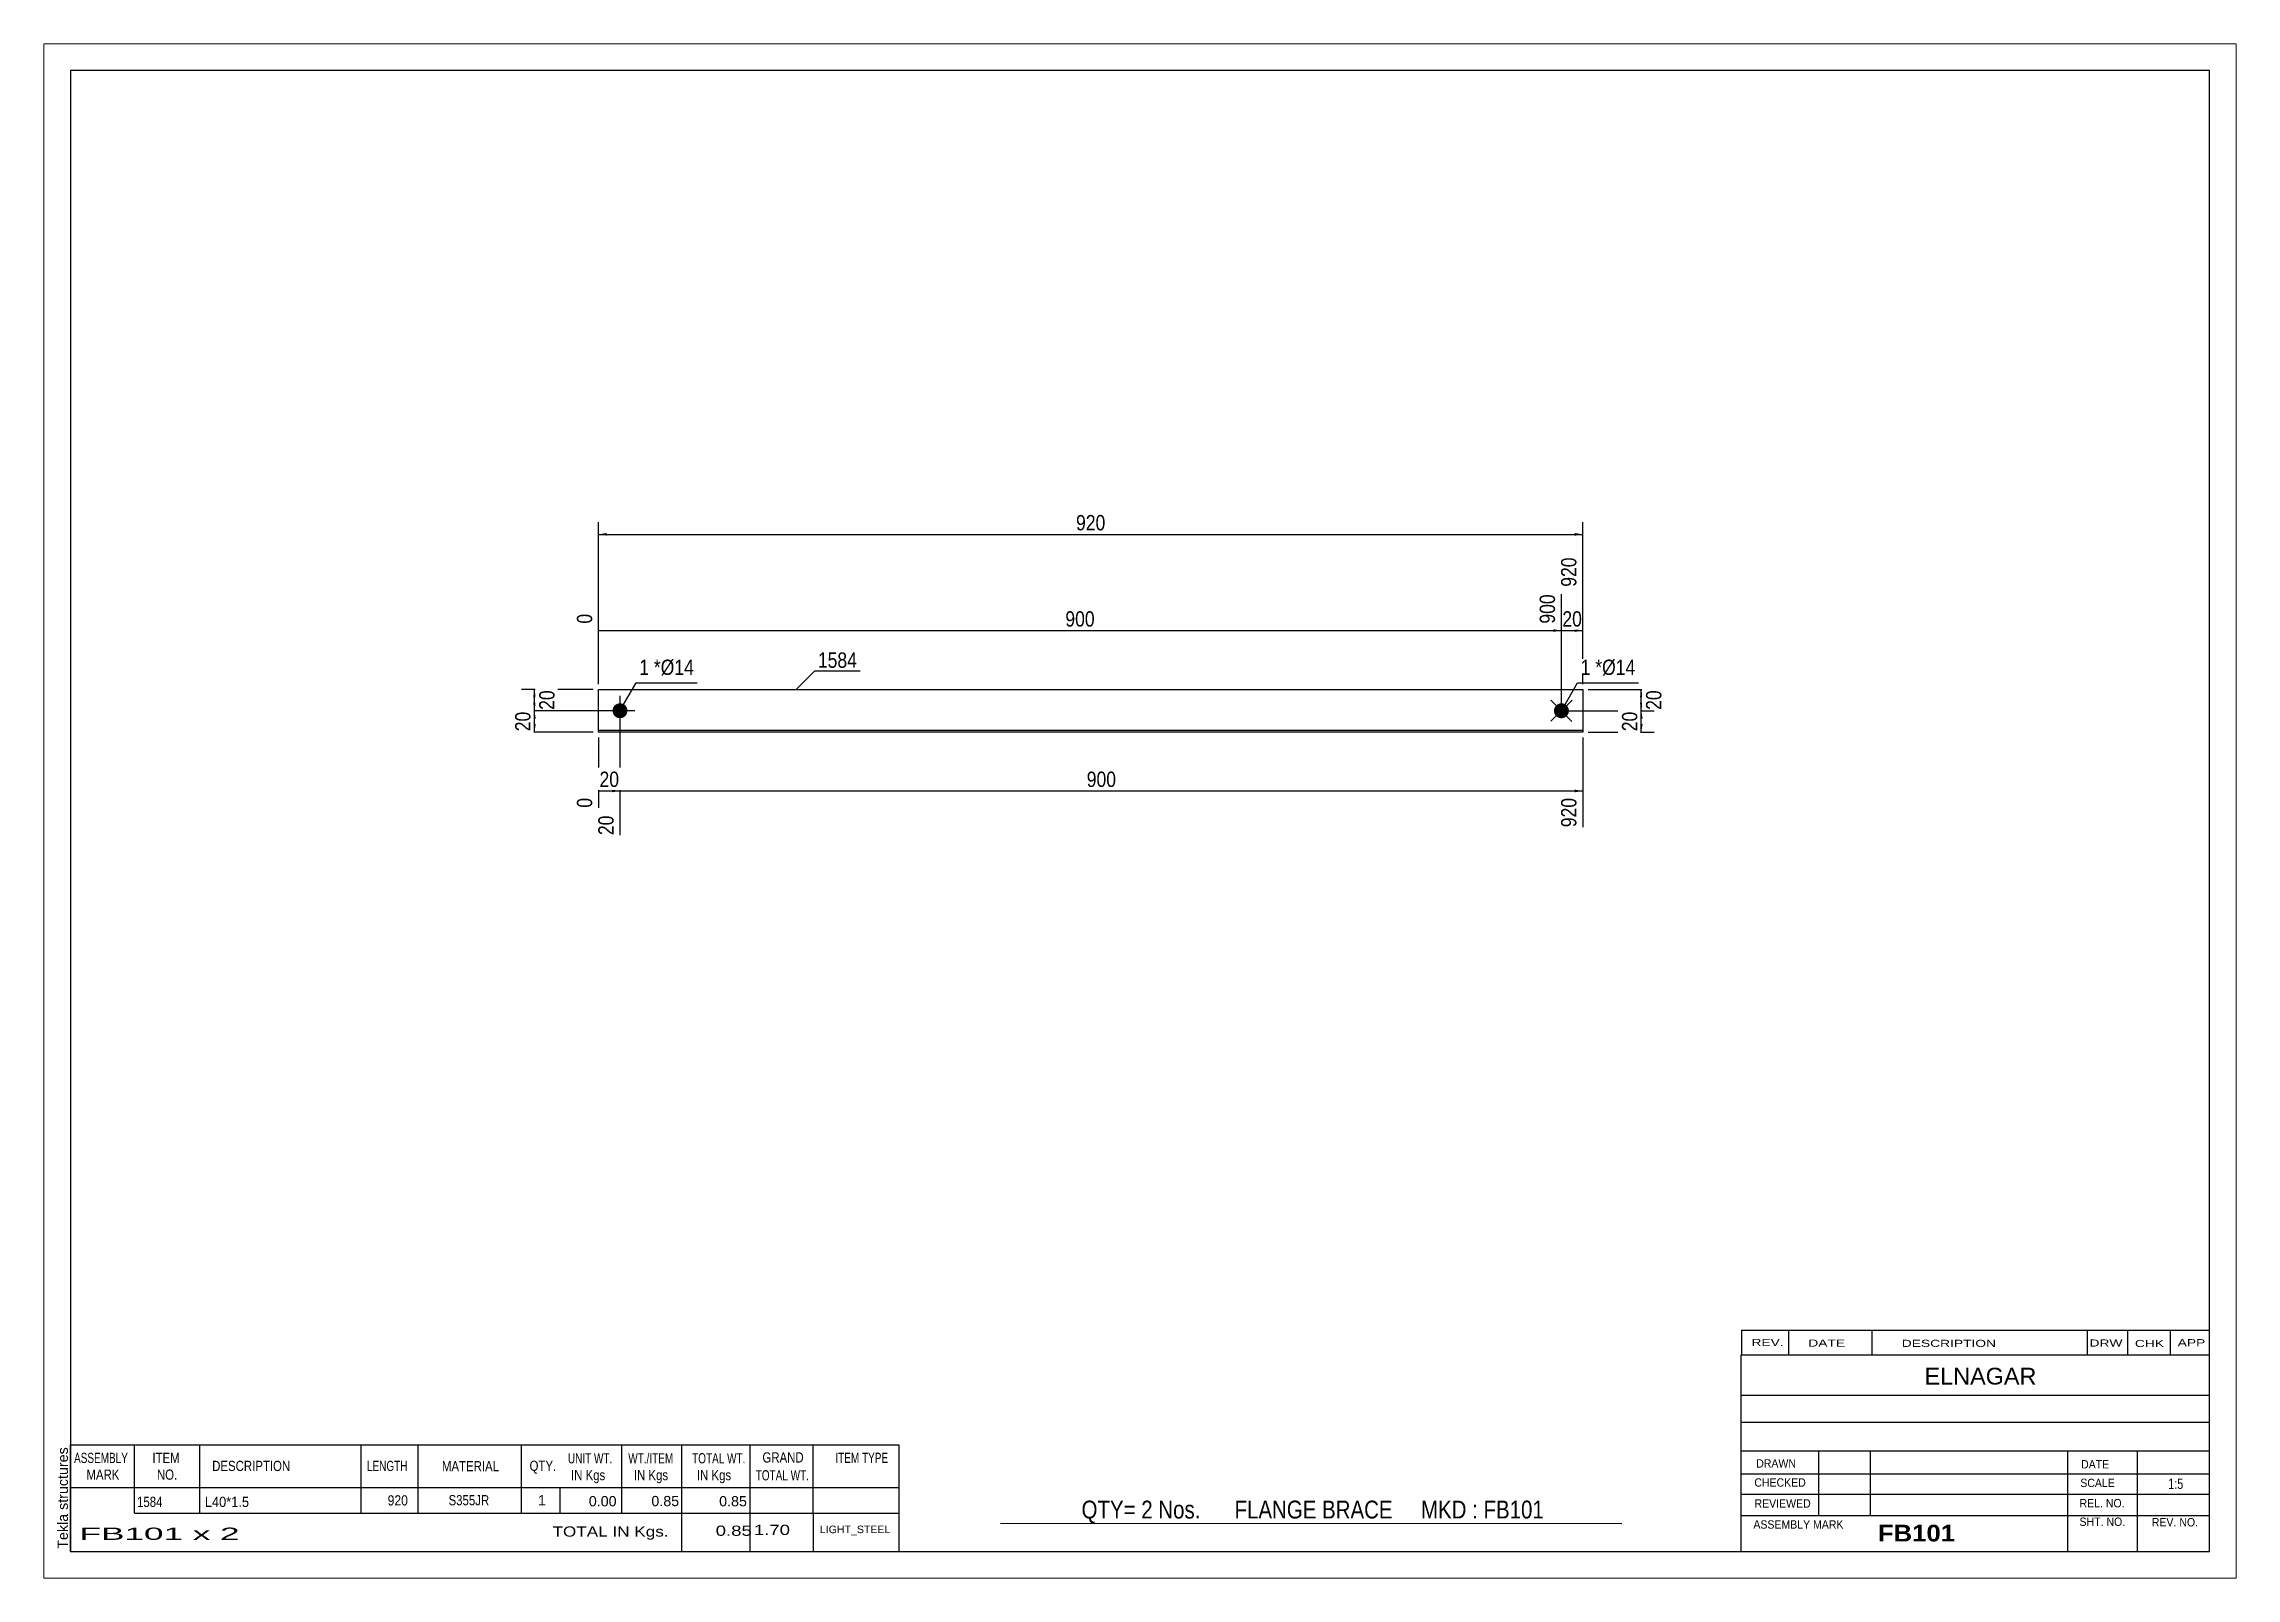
# Paper-space layout 'Layout1' of a CAD drawing. Header units: millimetres. Extents: x 0 to 410, y 0 to 287.
# The model-space entities are those that its viewports show. They can reach past a viewport. Long polylines and large blocks are cut down to what shows.
import ezdxf

# ---------------------------------------------------------------- set-up
doc = ezdxf.new("R2010")
doc.units = ezdxf.units.MM
doc.layers.add('Viewport layer', color=7, linetype='Continuous', plot=False)
doc.styles.add('Arial', font='ARIAL.TTF', dxfattribs={"height": 0.2})
doc.styles.add('Arial Bold', font='ARIALBD.TTF', dxfattribs={"height": 0.2})
doc.styles.add('Arial Narrow', font='ARIALN.TTF', dxfattribs={"height": 0.2})

# ---------------------------------------------------------------- blocks, each defined once
blk = doc.blocks.new('Unknown-627374284-1473')
at = {"color": 5, "linetype": 'Continuous'}
for p, q in [((301.25, 119.75), (-98.75, 119.75)), ((-98.75, 119.75), (-98.75, -157.25)), ((301.25, -157.25), (301.25, 119.75)), ((-98.75, -157.25), (301.25, -157.25))]:
    blk.add_line(p, q, dxfattribs=at)
at = {"color": 174, "linetype": 'Continuous', "style": 'Arial'}
blk.add_text('Tekla structures', height=1.9102, rotation=90, dxfattribs=at).set_placement((-99.25, -156.75))
blk = doc.blocks.new('Part-627374284-1227 - 1212')
at = {"color": 2, "linetype": 'Continuous'}
for p, q in [((0, -4), (0, 4)), ((0, 4), (184.06, 4)), ((184.06, 4), (184.06, -4)), ((184.06, -3.7), (0, -3.7)), ((184.06, -4), (0, -4))]:
    blk.add_line(p, q, dxfattribs=at)
blk = doc.blocks.new('Bolt-627374284-1228 - 1212')
at = {"linetype": 'Continuous'}
blk.add_hatch(color=3, dxfattribs=at).paths.add_polyline_path([(179.07, -0.99, -1), (181.06, 0.99, -1)])
at = {"color": 3, "linetype": 'Continuous'}
for p, q in [((182.05, 1.97), (178.07, -1.97)), ((182.03, -1.99), (178.09, 1.99))]:
    blk.add_line(p, q, dxfattribs=at)
blk = doc.blocks.new('Bolt-627374284-1229 - 1212')
at = {"linetype": 'Continuous'}
blk.add_hatch(color=3, dxfattribs=at).paths.add_polyline_path([(4, -1.4, -1), (4, 1.4, -1)])
at = {"color": 3, "linetype": 'Continuous'}
for p, q in [((6.8, 0), (1.2, 0)), ((4, 2.8), (4, -2.8))]:
    blk.add_line(p, q, dxfattribs=at)
blk = doc.blocks.new('StraightDimension-627374284-1234 - 1212')
at = {"linetype": 'Continuous'}
blk.add_hatch(color=7, dxfattribs=at).paths.add_polyline_path([(182.56, 15.25), (184.06, 15), (182.56, 14.75)])
at = {"color": 7, "linetype": 'Continuous'}
for p, q in [((184.06, 5), (184.06, 28.68)), ((180.06, 1), (180.06, 21.78)), ((180.06, 15), (184.06, 15))]:
    blk.add_line(p, q, dxfattribs=at)
at = {"color": 0, "linetype": 'Continuous'}
blk.add_wipeout([(183.46, 29.28), (179.26, 29.28), (179.26, 22.6), (183.46, 22.6)], dxfattribs=at)
at = {"color": 0}
blk.add_wipeout([(184.49, 15.15), (184.49, 19.35), (179.64, 19.35), (179.64, 15.15)], dxfattribs=at)
at = {"color": 3, "linetype": 'Continuous', "style": 'Arial Narrow'}
blk.add_text('920', height=2.863, rotation=90.0002, dxfattribs=at).set_placement((182.86, 23.2))
at = {"color": 3, "style": 'Arial Narrow'}
blk.add_text('20', height=2.863, dxfattribs=at).set_placement((180.24, 15.75))
blk = doc.blocks.new('StraightDimension-627374284-1235 - 1212')
at = {"linetype": 'Continuous'}
blk.add_hatch(color=7, dxfattribs=at).paths.add_polyline_path([(178.56, 15.25), (180.06, 15), (178.56, 14.75)])
at = {"color": 7, "linetype": 'Continuous'}
for p, q in [((180.06, 1), (180.06, 21.78)), ((0, 5), (0, 18.13)), ((0, 15), (180.06, 15))]:
    blk.add_line(p, q, dxfattribs=at)
at = {"color": 0, "linetype": 'Continuous'}
for points in [[(179.46, 22.38), (175.26, 22.38), (175.26, 15.7), (179.46, 15.7)], [(-0.6, 18.73), (-4.8, 18.73), (-4.8, 15.7), (-0.6, 15.7)]]:
    blk.add_wipeout(points, dxfattribs=at)
at = {"color": 0}
blk.add_wipeout([(93.37, 15.15), (93.37, 19.35), (86.69, 19.35), (86.69, 15.15)], dxfattribs=at)
at = {"color": 3, "linetype": 'Continuous', "style": 'Arial Narrow'}
for s, height, p in [('900', 2.863, (178.86, 16.3)), ('0', 2.86, (-1.2, 16.3))]:
    blk.add_text(s, height=height, rotation=90.0002, dxfattribs=at).set_placement(p)
at = {"color": 3, "style": 'Arial Narrow'}
blk.add_text('900', height=2.863, dxfattribs=at).set_placement((87.29, 15.75))
blk = doc.blocks.new('StraightDimension-627374284-1243 - 1212')
at = {"linetype": 'Continuous'}
blk.add_hatch(color=7, dxfattribs=at).paths.add_polyline_path([(182.56, -14.75), (184.06, -15), (182.56, -15.25)])
at = {"color": 7, "linetype": 'Continuous'}
for p, q in [((4, -1), (4, -23.26)), ((184.06, -5), (184.06, -21.78)), ((4, -15), (184.06, -15))]:
    blk.add_line(p, q, dxfattribs=at)
at = {"color": 0}
blk.add_wipeout([(97.37, -14.85), (97.37, -10.65), (90.69, -10.65), (90.69, -14.85)], dxfattribs=at)
at = {"color": 0, "linetype": 'Continuous'}
blk.add_wipeout([(183.46, -15.7), (179.26, -15.7), (179.26, -22.38), (183.46, -22.38)], dxfattribs=at)
at = {"color": 3, "style": 'Arial Narrow'}
blk.add_text('900', height=2.863, dxfattribs=at).set_placement((91.29, -14.25))
at = {"color": 3, "linetype": 'Continuous', "style": 'Arial Narrow'}
blk.add_text('920', height=2.863, rotation=90.0002, dxfattribs=at).set_placement((182.86, -21.78))
blk = doc.blocks.new('StraightDimension-627374284-1244 - 1212')
at = {"linetype": 'Continuous'}
blk.add_hatch(color=7, dxfattribs=at).paths.add_polyline_path([(2.5, -14.75), (4, -15), (2.5, -15.25)])
at = {"color": 7, "linetype": 'Continuous'}
for p, q in [((4, -1), (4, -23.26)), ((0, -5), (0, -18.13)), ((0, -15), (4, -15))]:
    blk.add_line(p, q, dxfattribs=at)
at = {"color": 0}
blk.add_wipeout([(4.43, -14.85), (4.43, -10.65), (-0.43, -10.65), (-0.43, -14.85)], dxfattribs=at)
at = {"color": 0, "linetype": 'Continuous'}
blk.add_wipeout([(3.4, -19), (-0.8, -19), (-0.8, -23.86), (3.4, -23.86)], dxfattribs=at)
blk.add_wipeout([(-0.6, -15.7), (-4.8, -15.7), (-4.8, -18.73), (-0.6, -18.73)], dxfattribs=at)
at = {"color": 3, "style": 'Arial Narrow'}
blk.add_text('20', height=2.863, dxfattribs=at).set_placement((0.17, -14.25))
at = {"color": 3, "linetype": 'Continuous', "style": 'Arial Narrow'}
for s, height, p in [('0', 2.86, (-1.2, -18.13)), ('20', 2.863, (2.8, -23.26))]:
    blk.add_text(s, height=height, rotation=90.0002, dxfattribs=at).set_placement(p)
blk = doc.blocks.new('StraightDimension-627374284-1253 - 1212')
at = {"linetype": 'Continuous'}
for points in [[(1.5, 32.75), (0, 33), (1.5, 33.25)], [(182.56, 33.25), (184.06, 33), (182.56, 32.75)]]:
    blk.add_hatch(color=7, dxfattribs=at).paths.add_polyline_path(points)
at = {"color": 7, "linetype": 'Continuous'}
for p, q in [((0, 5), (0, 35.25)), ((0, 33), (184.06, 33)), ((184.06, 5), (184.06, 35.25))]:
    blk.add_line(p, q, dxfattribs=at)
at = {"color": 0}
blk.add_wipeout([(95.37, 33.15), (95.37, 37.35), (88.69, 37.35), (88.69, 33.15)], dxfattribs=at)
at = {"color": 3, "style": 'Arial Narrow'}
blk.add_text('920', height=2.863, dxfattribs=at).set_placement((89.29, 33.75))
blk = doc.blocks.new('StraightDimension-627374284-1257 - 1212')
at = {"linetype": 'Continuous'}
for points in [[(-12.25, 2.5), (-12, 4), (-11.75, 2.5)], [(-11.75, 1.5), (-12, 0), (-12.25, 1.5)]]:
    blk.add_hatch(color=7, dxfattribs=at).paths.add_polyline_path(points)
at = {"color": 7, "linetype": 'Continuous'}
for p, q in [((-1, 4), (-14.4, 4)), ((3, 0), (-14.4, 0)), ((-12, 0), (-12, 4))]:
    blk.add_line(p, q, dxfattribs=at)
at = {"color": 0}
blk.add_wipeout([(-7.65, 4.43), (-11.85, 4.43), (-11.85, -0.43), (-7.65, -0.43)], dxfattribs=at)
at = {"color": 3, "style": 'Arial Narrow'}
blk.add_text('20', height=2.863, rotation=90.0002, dxfattribs=at).set_placement((-8.25, 0.17))
blk = doc.blocks.new('StraightDimension-627374284-1258 - 1212')
at = {"linetype": 'Continuous'}
for points in [[(-12.25, -1.5), (-12, 0), (-11.75, -1.5)], [(-11.75, -2.5), (-12, -4), (-12.25, -2.5)]]:
    blk.add_hatch(color=7, dxfattribs=at).paths.add_polyline_path(points)
at = {"color": 7, "linetype": 'Continuous'}
for p, q in [((3, 0), (-14.25, 0)), ((-12, -4), (-12, 0)), ((-1, -4), (-14.25, -4))]:
    blk.add_line(p, q, dxfattribs=at)
at = {"color": 0}
blk.add_wipeout([(-12.15, 0.43), (-16.35, 0.43), (-16.35, -4.43), (-12.15, -4.43)], dxfattribs=at)
at = {"color": 3, "style": 'Arial Narrow'}
blk.add_text('20', height=2.863, rotation=90.0002, dxfattribs=at).set_placement((-12.75, -3.83))
blk = doc.blocks.new('StraightDimension-627374284-1267 - 1212')
at = {"linetype": 'Continuous'}
for points in [[(194.75, 2.5), (195, 4), (195.25, 2.5)], [(195.25, 1.5), (195, 0), (194.75, 1.5)]]:
    blk.add_hatch(color=7, dxfattribs=at).paths.add_polyline_path(points)
at = {"color": 7, "linetype": 'Continuous'}
for p, q in [((181.06, 0), (197.25, 0)), ((185.06, 4), (197.25, 4)), ((195, 0), (195, 4))]:
    blk.add_line(p, q, dxfattribs=at)
at = {"color": 0}
blk.add_wipeout([(199.35, 4.43), (195.15, 4.43), (195.15, -0.43), (199.35, -0.43)], dxfattribs=at)
at = {"color": 3, "style": 'Arial Narrow'}
blk.add_text('20', height=2.863, rotation=90.0002, dxfattribs=at).set_placement((198.75, 0.17))
blk = doc.blocks.new('StraightDimension-627374284-1268 - 1212')
at = {"linetype": 'Continuous'}
for points in [[(194.75, -1.5), (195, 0), (195.25, -1.5)], [(195.25, -2.5), (195, -4), (194.75, -2.5)]]:
    blk.add_hatch(color=7, dxfattribs=at).paths.add_polyline_path(points)
at = {"color": 7, "linetype": 'Continuous'}
for p, q in [((181.06, 0), (197.4, 0)), ((195, -4), (195, 0)), ((185.06, -4), (197.4, -4))]:
    blk.add_line(p, q, dxfattribs=at)
at = {"color": 0}
blk.add_wipeout([(194.85, 0.43), (190.65, 0.43), (190.65, -4.43), (194.85, -4.43)], dxfattribs=at)
at = {"color": 3, "style": 'Arial Narrow'}
blk.add_text('20', height=2.863, rotation=90.0002, dxfattribs=at).set_placement((194.25, -3.83))
blk = doc.blocks.new('CBS_CALLOFF-627374284-1497')
at = {"color": 7, "linetype": 'Continuous'}
blk.add_line((75.13, -151.98), (191.36, -152), dxfattribs=at)
at = {"color": 3, "linetype": 'Continuous', "style": 'Arial Narrow'}
blk.add_text('QTY= 2 Nos.      FLANGE BRACE     MKD : FB101', height=3.3405, dxfattribs=at).set_placement((90.32, -151.09))
blk = doc.blocks.new('CBS_BOM-627374284-1496')
at = {"color": 7, "linetype": 'Continuous'}
for p, q in [((-98.78, -145.28), (-98.78, -137.28)), ((-98.78, -137.28), (56.14, -137.28)), ((-86.78, -145.28), (-86.78, -137.28)), ((-74.59, -145.28), (-74.59, -137.28)), ((-44.43, -145.28), (-44.43, -137.28)), ((-33.75, -145.28), (-33.75, -137.28)), ((-14.43, -145.28), (-14.43, -137.28)), ((4.37, -145.28), (4.37, -137.28)), ((15.58, -145.28), (15.58, -137.28)), ((28.37, -145.28), (28.37, -137.28)), ((40.12, -145.28), (40.12, -137.28)), ((56.14, -137.29), (56.14, -145.27)), ((-98.78, -145.28), (56.14, -145.28)), ((-98.78, -150.08), (-98.78, -145.28)), ((-86.78, -150.08), (-86.78, -145.28)), ((-74.59, -150.08), (-74.59, -145.28)), ((-44.43, -150.08), (-44.43, -145.28)), ((-33.75, -150.08), (-33.75, -145.28)), ((-14.43, -150.08), (-14.43, -145.28)), ((-7.17, -150.08), (-7.17, -145.28)), ((4.37, -150.08), (4.37, -145.28)), ((15.58, -150.08), (15.58, -145.28)), ((28.37, -150.08), (28.37, -145.28)), ((40.14, -150.08), (40.14, -145.28)), ((56.14, -145.28), (56.14, -150.08)), ((-98.78, -157.28), (-98.78, -150.1)), ((-86.78, -150.08), (56.14, -150.08)), ((15.58, -157.28), (15.58, -150.1)), ((28.37, -157.28), (28.37, -150.1)), ((40.18, -157.28), (40.18, -150.1)), ((56.14, -150.08), (56.14, -157.28)), ((-98.78, -157.28), (56.14, -157.28))]:
    blk.add_line(p, q, dxfattribs=at)
at = {"color": 3, "linetype": 'Continuous', "style": 'Arial'}
for s, height, width, p in [('ASSEMBLY', 1.91, 0.7, (-98.1, -140.71)), ('ITEM', 1.91, 0.8, (-83.45, -140.71)), ('UNIT WT.', 1.91, 0.7, (-5.74, -140.78)), ('WT./ITEM', 1.91, 0.7, (5.55, -140.78)), ('TOTAL WT.', 1.91, 0.7, (17.49, -140.78)), ('GRAND', 1.91, 0.8, (30.64, -140.62)), ('ITEM TYPE', 1.91, 0.7, (44.28, -140.7)), ('MARK', 1.91, 0.8, (-95.78, -143.84)), ('NO.', 1.91, 0.8, (-82.6, -143.84)), ('DESCRIPTION', 1.9102, 0.8, (-72.27, -142.21)), ('LENGTH', 1.91, 0.7, (-43.32, -142.21)), ('MATERIAL', 1.91, 0.8, (-29.3, -142.26)), ('QTY.', 1.91, 0.8, (-12.91, -142.18)), ('IN Kgs', 1.91, 0.8, (-5.16, -143.92)), ('IN Kgs', 1.91, 0.8, (6.59, -143.92)), ('IN Kgs', 1.91, 0.8, (18.38, -143.92)), ('TOTAL WT.', 1.91, 0.7, (29.38, -143.96))]:
    blk.add_text(s, height=height, dxfattribs=dict(at, width=width)).set_placement(p)
at = {"color": 7, "linetype": 'Continuous', "style": 'Arial'}
for s, width, p in [('1584', 0.8, (-86.32, -148.93)), ('L40*1.5', 0.9, (-73.65, -148.93)), ('920', 0.85, (-39.45, -148.65)), ('S355JR', 0.8, (-28.06, -148.62))]:
    blk.add_text(s, height=1.91, dxfattribs=dict(at, width=width)).set_placement(p)
for s, p in [('1', (-11.34, -148.62)), ('0.00', (-1.83, -148.81)), ('0.85', (9.87, -148.78)), ('0.85', (22.54, -148.81))]:
    blk.add_text(s, height=1.91, dxfattribs=at).set_placement(p)
at = {"color": 6, "linetype": 'Continuous', "style": 'Arial'}
for s, height, width, p in [('FB101 x 2', 2.292, 2.05, (-97.06, -155.09)), ('TOTAL IN Kgs.', 1.9102, 1.2, (-8.62, -154.48)), ('0.85', 1.91, 1.3, (21.9, -154.33)), ('1.70', 1.91, 1.3, (29.04, -154.17))]:
    blk.add_text(s, height=height, dxfattribs=dict(at, width=width)).set_placement(p)
blk.add_text('LIGHT_STEEL', height=1.4135, dxfattribs=at).set_placement((41.39, -153.83))
blk = doc.blocks.new('CBS_NAME_BLOG-627374284-1498')
at = {"color": 7, "linetype": 'Continuous'}
for p, q in [((213.66, -120.5), (301.18, -120.5)), ((213.66, -157.21), (213.66, -120.5)), ((213.66, -128.04), (301.18, -128.04)), ((213.73, -133.09), (301.25, -133.09)), ((213.66, -138.46), (301.18, -138.46)), ((228.18, -150.57), (228.18, -138.47)), ((237.87, -150.54), (237.87, -138.47)), ((274.78, -157.21), (274.78, -138.48)), ((287.83, -157.21), (287.83, -138.47)), ((213.67, -142.76), (301.25, -142.74)), ((213.66, -146.51), (301.18, -146.51)), ((213.66, -150.55), (301.18, -150.55)), ((213.66, -157.25), (301.25, -157.25))]:
    blk.add_line(p, q, dxfattribs=at)
at = {"color": 3, "linetype": 'Continuous', "style": 'Arial'}
blk.add_text('ELNAGAR', height=3.133, dxfattribs=at).set_placement((247.98, -126.03))
at = {"color": 3, "linetype": 'Continuous'}
for s, height, style, width, p in [('DRAWN', 1.566, 'Arial', 0.9, (216.49, -141.57)), ('DATE', 1.566, 'Arial', 0.9, (277.25, -141.73)), ('CHECKED', 1.566, 'Arial', 0.9, (216.14, -145.14)), ('REVIEWED', 1.566, 'Arial', 0.9, (216.18, -149.06)), ('REL. NO.', 1.566, 'Arial', 0.9, (276.96, -149.01)), ('SCALE', 1.566, 'Arial', 0.9, (277.1, -145.21)), ('1:5', 1.957, 'Arial Narrow', 0.9, (293.55, -145.57)), ('ASSEMBLY MARK', 1.5663, 'Arial', 0.9, (215.96, -152.99)), ('SHT. NO.', 1.566, 'Arial', 0.9, (276.96, -152.48)), ('REV. NO.', 1.566, 'Arial', 0.9, (290.48, -152.57)), ('FB101', 3.131, 'Arial Bold', 1.1, (239.24, -155.39))]:
    blk.add_text(s, height=height, dxfattribs=dict(at, style=style, width=width)).set_placement(p)
blk = doc.blocks.new('CBS_REVISION-627374284-1499')
at = {"color": 7, "linetype": 'Continuous'}
for p, q in [((213.74, -115.87), (301.24, -115.87)), ((213.74, -115.87), (213.74, -120.5)), ((222.54, -115.87), (222.54, -120.5)), ((238.13, -115.87), (238.13, -120.44)), ((278.39, -115.87), (278.39, -120.5)), ((285.93, -115.87), (285.93, -120.5)), ((293.88, -115.87), (293.88, -120.5)), ((213.74, -120.5), (301.24, -120.5))]:
    blk.add_line(p, q, dxfattribs=at)
at = {"color": 7, "style": 'Arial Narrow', "width": 1.7}
for s, height, p in [('REV.', 1.326, (215.6, -118.82)), ('DATE', 1.326, (226.23, -118.94)), ('DESCRIPTION', 1.3257, (243.71, -118.99)), ('DRW', 1.326, (278.82, -118.93)), ('CHK', 1.326, (287.31, -119.02)), ('APP', 1.326, (295.31, -118.87))]:
    blk.add_text(s, height=height, dxfattribs=at).set_placement(p)
blk = doc.blocks.new('Mark-627374284-1277 - 1212')
at = {"color": 0}
blk.add_wipeout([(185.49, 6.7), (185.49, 9.7), (183.66, 9.7), (183.66, 6.7)], dxfattribs=at)
blk.add_wipeout([(185.49, 6.7), (185.49, 9.7), (183.66, 9.7), (183.66, 6.7)], dxfattribs=at)
at = {"color": 7, "linetype": 'Continuous'}
blk.add_line((180.06, 0), (183.06, 5.2), dxfattribs=at)
at = {"color": 0}
blk.add_wipeout([(187.67, 6.7), (187.67, 9.7), (186.39, 9.7), (186.39, 6.7)], dxfattribs=at)
blk.add_wipeout([(187.67, 6.7), (187.67, 9.7), (186.39, 9.7), (186.39, 6.7)], dxfattribs=at)
at = {"color": 3, "style": 'Arial Narrow'}
blk.add_text('1', height=2.86, dxfattribs=at).set_placement((183.66, 6.7))
at = {"color": 0}
blk.add_wipeout([(193.88, 6.7), (193.88, 9.7), (187.67, 9.7), (187.67, 6.7)], dxfattribs=at)
blk.add_wipeout([(193.88, 6.7), (193.88, 9.7), (187.67, 9.7), (187.67, 6.7)], dxfattribs=at)
at = {"color": 7, "linetype": 'Continuous'}
blk.add_line((183.06, 5.2), (194.48, 5.2), dxfattribs=at)
at = {"color": 3, "style": 'Arial Narrow'}
for s, height, p in [('*', 2.86, (186.39, 6.7)), ('Ø14', 2.863, (187.67, 6.7))]:
    blk.add_text(s, height=height, dxfattribs=at).set_placement(p)
blk = doc.blocks.new('Mark-627374284-1274 - 1212')
at = {"color": 0}
blk.add_wipeout([(48.32, 8.04), (48.32, 11.04), (41.01, 11.04), (41.01, 8.04)], dxfattribs=at)
blk.add_wipeout([(48.32, 8.04), (48.32, 11.04), (41.01, 11.04), (41.01, 8.04)], dxfattribs=at)
at = {"color": 7, "linetype": 'Continuous'}
for p, q in [((36.87, 3.9), (40.41, 7.44)), ((40.41, 7.44), (48.92, 7.44))]:
    blk.add_line(p, q, dxfattribs=at)
at = {"color": 3, "style": 'Arial Narrow'}
blk.add_text('1584', height=2.863, dxfattribs=at).set_placement((41.01, 8.04))
blk = doc.blocks.new('Mark-627374284-1278 - 1212')
at = {"color": 0}
blk.add_wipeout([(9.43, 6.7), (9.43, 9.7), (7.6, 9.7), (7.6, 6.7)], dxfattribs=at)
blk.add_wipeout([(9.43, 6.7), (9.43, 9.7), (7.6, 9.7), (7.6, 6.7)], dxfattribs=at)
at = {"color": 7, "linetype": 'Continuous'}
blk.add_line((4, 0), (7, 5.2), dxfattribs=at)
at = {"color": 0}
blk.add_wipeout([(11.61, 6.7), (11.61, 9.7), (10.33, 9.7), (10.33, 6.7)], dxfattribs=at)
blk.add_wipeout([(11.61, 6.7), (11.61, 9.7), (10.33, 9.7), (10.33, 6.7)], dxfattribs=at)
at = {"color": 3, "style": 'Arial Narrow'}
blk.add_text('1', height=2.86, dxfattribs=at).set_placement((7.6, 6.7))
at = {"color": 0}
blk.add_wipeout([(17.82, 6.7), (17.82, 9.7), (11.61, 9.7), (11.61, 6.7)], dxfattribs=at)
blk.add_wipeout([(17.82, 6.7), (17.82, 9.7), (11.61, 9.7), (11.61, 6.7)], dxfattribs=at)
at = {"color": 7, "linetype": 'Continuous'}
blk.add_line((7, 5.2), (18.42, 5.2), dxfattribs=at)
at = {"color": 3, "style": 'Arial Narrow'}
for s, height, p in [('*', 2.86, (10.33, 6.7)), ('Ø14', 2.863, (11.61, 6.7))]:
    blk.add_text(s, height=height, dxfattribs=at).set_placement(p)

msp = doc.modelspace()

# ---------------------------------------------------------------- block references
for name in ['Unknown-627374284-1473', 'Part-627374284-1227 - 1212', 'Bolt-627374284-1229 - 1212', 'Bolt-627374284-1228 - 1212', 'CBS_REVISION-627374284-1499', 'CBS_NAME_BLOG-627374284-1498', 'CBS_BOM-627374284-1496', 'CBS_CALLOFF-627374284-1497']:
    msp.add_blockref(name, (0, 0))

# ---------------------------------------------------------------- next in the draw order: block references
msp.add_blockref('StraightDimension-627374284-1234 - 1212', (0, 0))

# ---------------------------------------------------------------- next in the draw order: block references
msp.add_blockref('StraightDimension-627374284-1235 - 1212', (0, 0))

# ---------------------------------------------------------------- next in the draw order: block references
for name in ['StraightDimension-627374284-1253 - 1212', 'StraightDimension-627374284-1243 - 1212']:
    msp.add_blockref(name, (0, 0))

# ---------------------------------------------------------------- next in the draw order: block references
for name in ['Mark-627374284-1274 - 1212', 'StraightDimension-627374284-1267 - 1212', 'StraightDimension-627374284-1244 - 1212']:
    msp.add_blockref(name, (0, 0))

# ---------------------------------------------------------------- next in the draw order: block references
for name in ['StraightDimension-627374284-1257 - 1212', 'StraightDimension-627374284-1268 - 1212']:
    msp.add_blockref(name, (0, 0))

# ---------------------------------------------------------------- next in the draw order: block references
for name in ['Mark-627374284-1277 - 1212', 'StraightDimension-627374284-1258 - 1212']:
    msp.add_blockref(name, (0, 0))

# ---------------------------------------------------------------- next in the draw order: block references
msp.add_blockref('Mark-627374284-1278 - 1212', (0, 0))

psp = doc.layouts.get("Layout1")

# ---------------------------------------------------------------- viewports
at = {"layer": 'Viewport layer', "view_target_point": (101.25, -18.75)}
psp.add_viewport(center=(205, 143.5), size=(410, 287), view_center_point=(0, 0), view_height=287, dxfattribs=at)

doc.saveas('drawing.dxf')
